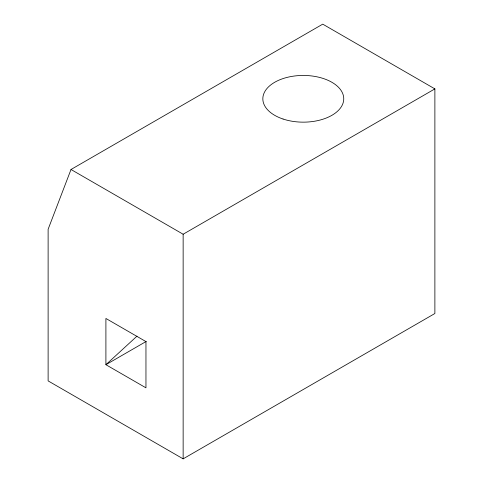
<?xml version="1.0" encoding="UTF-8"?>
<svg xmlns="http://www.w3.org/2000/svg" width="483" height="483" viewBox="0 0 483 483"><rect width="100%" height="100%" fill="white"/><g stroke="black" fill="none" stroke-linecap="round" stroke-linejoin="round"><path stroke-width="0.72" d="M71.007 169.491L48.119 229.268L48.119 380.894L183.142 458.85L434.881 313.509L434.881 88.89L322.741 24.15L71.007 169.491L183.142 234.231L434.881 88.89M136.985 336.156L105.904 364.707L145.957 387.831L145.957 341.584L105.904 318.466L105.904 364.707L146.337 341.366M183.142 234.231L183.142 458.85M283.062 119.029A40.457 23.359 0 0 0 343.745 98.804A40.457 23.359 0 0 0 283.062 78.572A40.457 23.359 0 0 0 283.062 119.029"/></g></svg>
